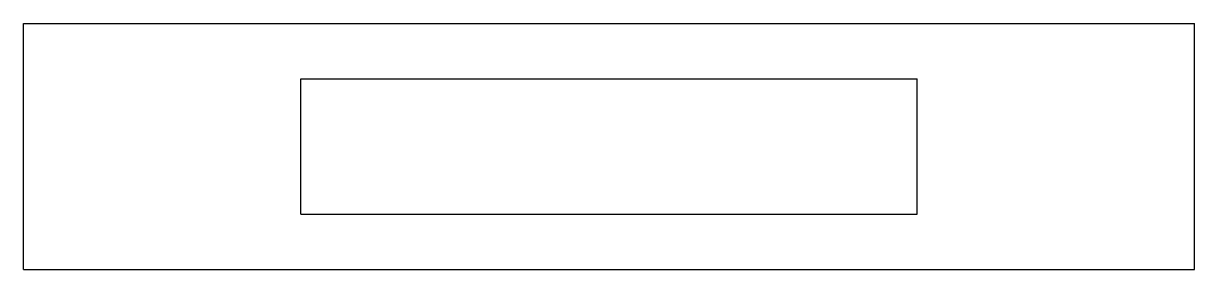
# Model space of a CAD drawing. Header units: millimetres. Extents: x -380 to 0, y 0 to 80.
import ezdxf

# ---------------------------------------------------------------- set-up
doc = ezdxf.new("R2010")
doc.units = ezdxf.units.MM
doc.layers.add('DXF_tmp', color=7, linetype='CONTINUOUS')

msp = doc.modelspace()

# ---------------------------------------------------------------- linework, layer by layer
at = {"layer": 'DXF_tmp'}
for p, q in [((-380, 0), (-380, 80)), ((-380, 80), (0, 80)), ((0, 0), (0, 80)), ((-290, 18), (-290, 62)), ((-290, 62), (-90, 62)), ((-90, 18), (-90, 62)), ((-290, 18), (-90, 18)), ((-380, 0), (0, 0))]:
    msp.add_line(p, q, dxfattribs=at)

doc.saveas('drawing.dxf')
